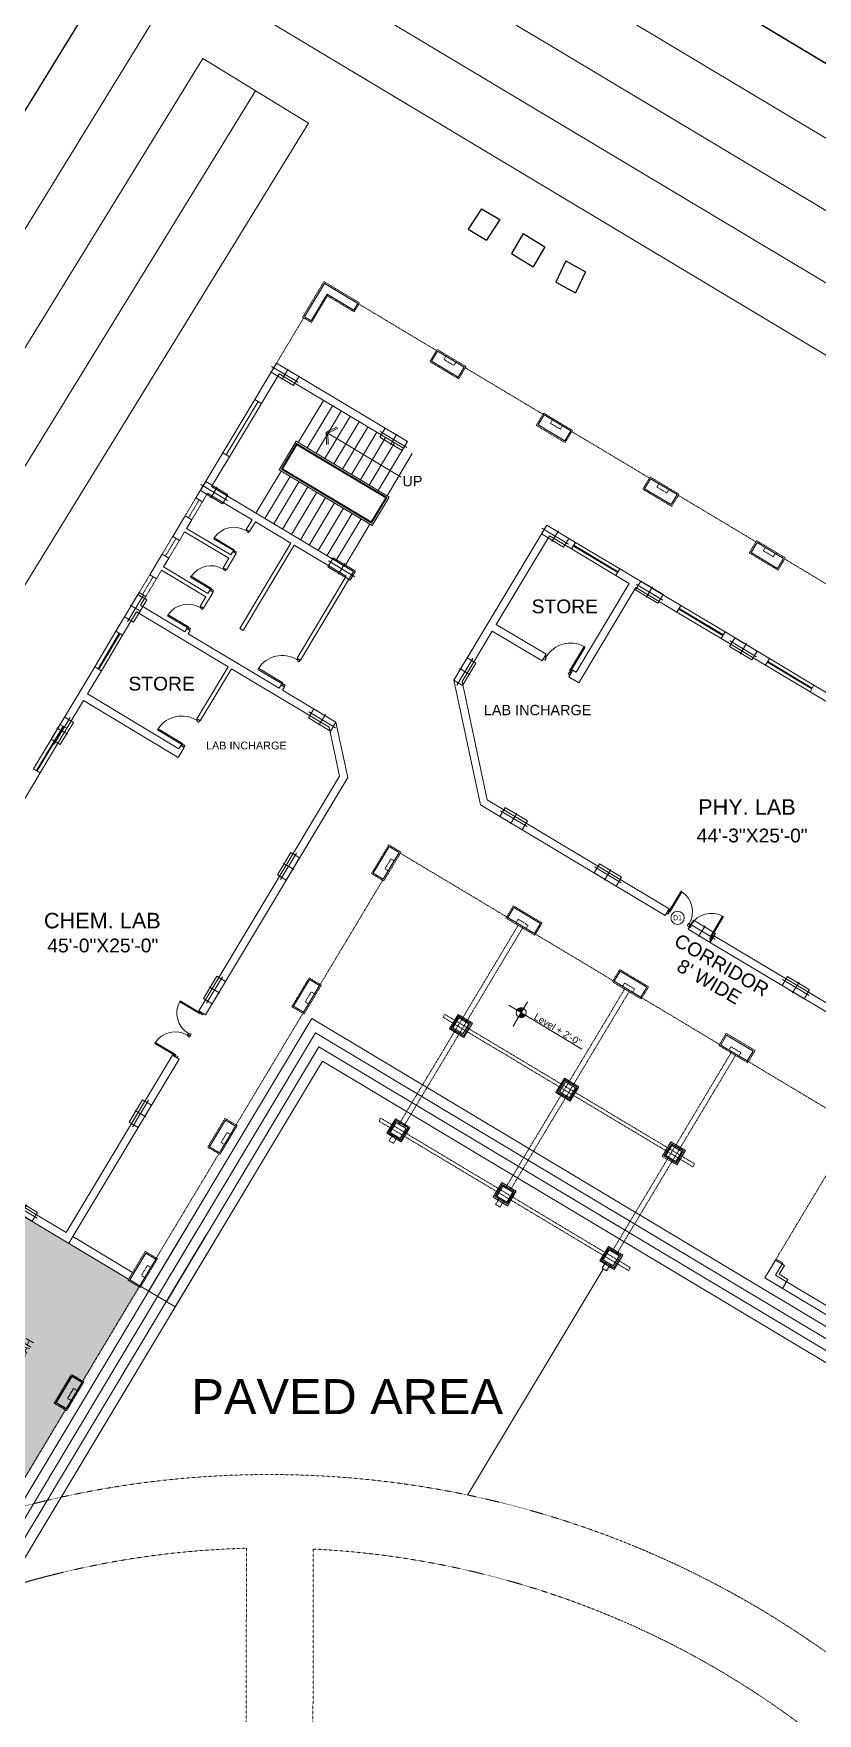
# Model space of a CAD drawing. Header units: inches. Extents: x -110725 to 51121, y 8404 to 44825.
# Drawn here: x 18946 to 19856, y 24195 to 26145 of the extents above; entities that cross this region are included whole.
import ezdxf
from ezdxf.enums import TextEntityAlignment as Align

# ---------------------------------------------------------------- set-up
doc = ezdxf.new("R2010")
doc.units = ezdxf.units.IN
doc.header["$LTSCALE"] = 0.1
doc.header["$MEASUREMENT"] = 0
for name, pattern in [('CENTER', [2, 1.25, -0.25, 0.25, -0.25]), ('DASHED', [0.75, 0.5, -0.25]), ('DASHED2', [0.375, 0.25, -0.125])]:
    doc.linetypes.add(name, pattern=pattern)
doc.layers.get('0').update_dxf_attribs({"color": 1, "lineweight": 0})
doc.layers.get('Defpoints').update_dxf_attribs({"lineweight": 0})
for name, color, linetype in [('boundary', 6, 'Continuous'), ('building', 6, 'Continuous'), ('GF', 1, 'Continuous'), ('GFW', 5, 'Continuous'), ('MAN HOL', 154, 'Continuous')]:
    doc.layers.add(name, color=color, linetype=linetype)
for name, color, linetype, lineweight in [('Col.', 4, 'Continuous', 0), ('dim', 252, 'Continuous', 0), ('DOOR', 32, 'Continuous', 0), ('h', 8, 'Continuous', 0), ('HATCH', 5, 'Continuous', 5), ('stair', 5, 'Continuous', 0), ('TEXT', 3, 'Continuous', 0), ('WALL', 7, 'Continuous', 0), ('WIN', 160, 'Continuous', 0)]:
    doc.layers.add(name, color=color, linetype=linetype, lineweight=lineweight)
doc.styles.add('ARIAL', font='arial.ttf')
doc.styles.add('as', font='arial.ttf')
doc.styles.add('EHSAN', font='arial.ttf', dxfattribs={"height": 54})
doc.styles.add('ROMAND', font='romand.shx')
doc.dimstyles.new('DIM1', dxfattribs={"dimtxt": 54, "dimasz": 6, "dimexe": 6, "dimexo": 3, "dimgap": 1, "dimtad": 0, "dimzin": 0, "dimdsep": 46, "dimlunit": 4, "dimtxsty": 'EHSAN', "dimblk": 'ARCHTICK', "dimcen": 3, "dimdle": 6, "dimclrd": 4, "dimclre": 4, "dimclrt": 6, "dimadec": 0, "dimazin": 0, "dimtfac": 1, "dimtofl": 0, "dimtmove": 1, "dimatfit": 3, "dimldrblk": 'ARCHTICK', "dimfxl": 4, "dimtolj": 1, "dimtzin": 3, "dimlwd": -1, "dimlwe": -1, "dimarcsym": 0})

# ---------------------------------------------------------------- blocks, each defined once
blk = doc.blocks.new('_ArchTick')
at = {"color": 0, "linetype": 'ByBlock', "const_width": 0.15}
blk.add_lwpolyline([(-0.5, -0.5), (0.5, 0.5)], dxfattribs=at)
blk = doc.blocks.new('*D2189')
at = {"layer": 'Defpoints', "color": 0, "transparency": 16777216}
for p in [(19538.3, 26623.7), (19398.5, 26390.9, 1175.7), (22366.7, 24608.8, 1175.7)]:
    blk.add_point(p, dxfattribs=at)
at = {"layer": 'dim', "color": 4, "transparency": 16777216}
for p, q in [((19517.8, 26636.1), (20923.6, 25792)), ((19400.1, 26393.4), (19541.4, 26628.8)), ((22527, 24829.3), (21121.1, 25673.4)), ((22368.2, 24611.4), (22509.5, 24846.8))]:
    blk.add_line(p, q, dxfattribs=at)
at = {"layer": 'dim', "color": 4, "transparency": 16777216, "xscale": 24, "yscale": 24, "zscale": 24}
for p, rotation in [((19538.3, 26623.7), 149.019361839217), ((22506.5, 24841.6), 329.019361839217)]:
    blk.add_blockref('_ArchTick', p, dxfattribs=dict(at, rotation=rotation))
at = {"layer": 'dim', "color": 6, "transparency": 16777216, "insert": (21022.4, 25732.7), "char_height": 54, "attachment_point": 5, "rotation": 329.0194, "style": 'EHSAN'}
blk.add_mtext('\\A1;288\'-6"', dxfattribs=at)
blk = doc.blocks.new('*D2191')
at = {"layer": 'Defpoints', "color": 0, "transparency": 16777216}
for p in [(19090.3, 26306.5, 1175.7), (17401.8, 24460.8), (17800.8, 24214.8, 1175.7)]:
    blk.add_point(p, dxfattribs=at)
at = {"layer": 'dim', "color": 4, "transparency": 16777216}
for p, q in [((18703.8, 26572.9), (18117.7, 25622.1)), ((19087.7, 26308), (18686.1, 26555.6)), ((17389.2, 24440.4), (17975.3, 25391.2)), ((17798.3, 24216.4), (17396.7, 24464))]:
    blk.add_line(p, q, dxfattribs=at)
at = {"layer": 'dim', "color": 4, "transparency": 16777216, "xscale": 24, "yscale": 24, "zscale": 24}
for p, rotation in [((18691.2, 26552.5), 58.34713072888594), ((17401.8, 24460.8), 238.3471307288859)]:
    blk.add_blockref('_ArchTick', p, dxfattribs=dict(at, rotation=rotation))
at = {"layer": 'dim', "color": 6, "transparency": 16777216, "insert": (18046.5, 25506.6), "char_height": 54, "attachment_point": 5, "rotation": 58.3471, "style": 'EHSAN'}
blk.add_mtext('\\A1;204\'-9{\\H1x;\\S1/4;}"', dxfattribs=at)
blk = doc.blocks.new('D-1')
for points in [[(1.5, 34.9), (1.5, 1.9), (3, 1.9), (3, 34.9)], [(2.2, 0.4), (2.2, -1.9), (0, -1.9), (0, 1.9), (1.5, 1.9), (1.5, 0.4)], [(33.7, 0.4), (34.5, 0.4), (34.5, 1.9), (36, 1.9), (36, -1.9), (33.7, -1.9)]]:
    blk.add_lwpolyline(points, close=True)
blk.add_arc((1.5, 1.9), 33, 0, 87.3947)
blk = doc.blocks.new('44')
at = {"layer": 'Col.', "linetype": 'Continuous'}
blk.add_lwpolyline([(-24729.4, 37327.3), (-24729.4, 37339.3), (-24759.4, 37339.3), (-24759.4, 37327.3)], close=True, dxfattribs=at)
at = {"layer": 'dim', "linetype": 'Continuous'}
for p, q in [((-24744.4, 37340.5), (-24744.4, 37326.1)), ((-24762.4, 37333.3), (-24726.4, 37333.3))]:
    blk.add_line(p, q, dxfattribs=at)
blk = doc.blocks.new('A$C266513BC')
at = {"layer": 'WALL'}
for p, q in [((0, 52.1), (12.5, 58.5)), ((0, 52.1), (86.9, 0)), ((0, 52.1), (0.3, 38)), ((2, 50.9), (13.5, 56.7)), ((2, 50.9), (2.3, 38))]:
    blk.add_line(p, q, dxfattribs=at)
blk = doc.blocks.new('YT')
at = {"layer": 'GF'}
for points in [[(-42608.1, 13072.2), (-42619.7, 13079.1), (-42601.2, 13110), (-42589.6, 13103.1)], [(-42693.7, 12929.4), (-42705.3, 12936.3), (-42686.8, 12967.2), (-42675.2, 12960.2)]]:
    blk.add_lwpolyline(points, close=True, dxfattribs=at)
at = {"layer": 'GFW', "linetype": 'DASHED2'}
for p, q in [((-42522.6, 13215), (-42588.9, 13104.4)), ((-42606.2, 13084.2), (-42599.3, 13095.7)), ((-42602.4, 13081.8), (-42606.2, 13084.2)), ((-42595.4, 13093.4), (-42599.3, 13095.7)), ((-42608.9, 13070.9), (-42675.2, 12960.2)), ((-42705.3, 12936.3), (-42827.5, 13009.5)), ((-42691.8, 12941.3), (-42684.8, 12952.9)), ((-42681, 12950.6), (-42684.8, 12952.9)), ((-42687.9, 12939), (-42691.8, 12941.3))]:
    blk.add_line(p, q, dxfattribs=at)
for points in [[(-42607.6, 13070.1), (-42621.8, 13078.6), (-42601.7, 13112.1), (-42587.6, 13103.6)], [(-42693.2, 12927.3), (-42707.3, 12935.8), (-42687.3, 12969.2), (-42673.1, 12960.8)]]:
    blk.add_lwpolyline(points, close=True, dxfattribs=at)
at = {"layer": 'stair'}
for points in [[(-42456.1, 13279.4), (-42685.4, 12896.4), (-42851.1, 12995.6)], [(-42466.4, 13285.5), (-42689.6, 12912.9), (-42844.9, 13005.9)], [(-42435.5, 13267), (-42677.2, 12863.5), (-42863.4, 12975)], [(-42445.8, 13273.2), (-42681.3, 12880), (-42857.2, 12985.3)]]:
    blk.add_lwpolyline(points, dxfattribs=at)
at = {"layer": 'TEXT', "style": 'ROMAND'}
for s, p in [('PROPOSED', (-42690.1, 13100.9)), ('VERANDAH', (-42678.8, 13094.1))]:
    blk.add_text(s, height=9.6, rotation=59.08, dxfattribs=at).set_placement(p)

msp = doc.modelspace()

# ---------------------------------------------------------------- hatches: boundary and pattern name
at = {"layer": 'h', "linetype": 'Continuous'}
msp.add_hatch(color=252, dxfattribs=at).paths.add_polyline_path([(18935.41342, 24771.82479), (19069.24442, 24691.66705), (18898.13538, 24405.99102), (18764.30747, 24486.14708)])
at = {"layer": 'TEXT'}
h = msp.add_hatch(color=256, dxfattribs=at)
h.paths.add_polyline_path([(19511.70296, 25008.58729), (19514.70732, 25013.60337, 0.4142135624), (19506.68688, 25011.59165)])
h.paths.add_polyline_path([(19511.70296, 25008.58729), (19508.69859, 25003.57121, 0.4142135624), (19516.71903, 25005.58292)])

# ---------------------------------------------------------------- linework, layer by layer
at = {"color": 9}
for p, q in [((19343.59785, 26336.08242), (22329.65146, 24547.0137, 1.07221)), ((19255.11083, 26305.16784, -0.01849), (22292.64813, 24485.25311, 1.07221)), ((18122.83634, 24594.79168), (19143.79226, 26256.07586, 1.07221)), ((19218.10752, 26243.40728, -0.01849), (22255.64481, 24423.49255, 1.07221)), ((19181.1042, 26181.64671, -0.01849), (22218.64149, 24361.73198, 1.07221)), ((19142.30393, 26116.14615, 1.07221), (18184.17606, 24557.09485, 1.07221)), ((19142.30393, 26116.14615, 1.07221), (19264.98338, 26040.75248, 1.07221)), ((19203.64365, 26078.44932, 1.07221), (18245.51578, 24519.39801, 1.07221)), ((18306.85551, 24481.70118, 1.07221), (19264.98338, 26040.75248, 1.07221))]:
    msp.add_line(p, q, dxfattribs=at)
at = {"layer": 'boundary', "linetype": 'CENTER', "elevation": -26.09038}
for points in [[(19090.25384, 26306.46684), (19398.53341, 26390.86365), (22366.66668, 24608.79412)], [(19090.25384, 26306.46684), (18072.3954, 24650.22286)]]:
    msp.add_lwpolyline(points, dxfattribs=at)
at = {"layer": 'building', "linetype": 'Continuous', "elevation": 1.07221}
msp.add_lwpolyline([(15636.00563, 20787.09078), (17800.80866, 24214.83069), (17988.07086, 24266.09692), (18109.15044, 24450.76329), (18072.3954, 24650.22286), (19090.25384, 26306.46684), (19398.53341, 26390.86365), (22366.66668, 24608.79412), (22402.86233, 24483.42297), (22366.56213, 24420.82334), (22681.05977, 24234.54273), (22911.35184, 24283.46768), (25455.71569, 22826.982)], dxfattribs=at)
at = {"layer": 'Col.', "linetype": 'Continuous'}
for p, q in [((19806.88318, 24721.47069), (19794.55116, 24700.88133)), ((19817.17785, 24715.30468), (19806.88318, 24721.47069)), ((19817.17785, 24715.30468), (19811.01185, 24705.01)), ((19821.30652, 24698.84399), (19811.01185, 24705.01)), ((19815.14051, 24688.54932), (19794.55116, 24700.88133)), ((19821.30652, 24698.84399), (19815.14051, 24688.54932))]:
    msp.add_line(p, q, dxfattribs=at)
at = {"layer": 'HATCH', "linetype": 'DASHED'}
for points, elevation in [([(19192.32362, 23995.09732), (19193.06528, 24387.00634)], -1.78701), ([(19269.86574, 23993.72175), (19270.60829, 24386.09921)], 0.3574)]:
    msp.add_lwpolyline(points, dxfattribs=dict(at, elevation=elevation))
msp.add_circle((19219.80314, 23357.89444), 1114.64012, dxfattribs=at)
for start, end in [(91.48829472, 133.95947298), (47.08479239, 87.17122986)]:
    msp.add_arc((19219.80314, 23357.89444), 1029.45919, start, end, dxfattribs=at)
at = {"layer": 'MAN HOL', "linetype": 'Continuous'}
for points, elevation in [([(19465.82615, 25941.60415), (19450.23281, 25917.93326), (19471.64463, 25905.3193)], 5.95671), ([(19465.82615, 25941.60415), (19487.23796, 25928.99019)], 5.95671), ([(19487.23796, 25928.99019), (19471.64463, 25905.3193)], 5.95671), ([(19514.12218, 25912.88457), (19500.4905, 25889.59176), (19525.54729, 25874.00538)], 6.31411), ([(19514.12218, 25912.88457), (19539.17897, 25897.2982)], 6.31411), ([(19539.17897, 25897.2982), (19525.54729, 25874.00538)], 6.31411), ([(19539.17897, 25897.2982), (19525.54729, 25874.00538)], 6.31411), ([(19563.46447, 25881.11397), (19551.92698, 25856.53588), (19574.92755, 25843.96898)], 6.67151), ([(19563.46447, 25881.11397), (19586.46504, 25868.54707)], 6.67151), ([(19586.46504, 25868.54707), (19574.92755, 25843.96898)], 6.67151)]:
    msp.add_lwpolyline(points, dxfattribs=dict(at, elevation=elevation))
at = {"layer": 'stair'}
for p, q in [((19253.19081, 25670.20919), (19282.47922, 25719.10898)), ((19263.48551, 25664.04321), (19292.77391, 25712.943)), ((19273.7802, 25657.87723), (19303.0686, 25706.77702)), ((19284.07489, 25651.71125), (19313.3633, 25700.61104)), ((19294.36958, 25645.54527), (19323.65799, 25694.44506)), ((19304.66427, 25639.37929), (19333.95268, 25688.27908)), ((19314.95897, 25633.21331), (19344.24737, 25682.1131)), ((19325.25366, 25627.04733), (19354.54206, 25675.94712)), ((19251.64932, 25667.63552), (19252.16315, 25668.49341)), ((19261.94401, 25661.46954), (19262.45784, 25662.32743)), ((19335.54835, 25620.88135), (19364.83676, 25669.78114)), ((19345.84304, 25614.71537), (19375.13145, 25663.61516)), ((19356.13774, 25608.54939), (19385.42614, 25657.44918)), ((19233.40829, 25637.18039), (19204.11989, 25588.2806)), ((19272.2387, 25655.30356), (19272.75253, 25656.16145)), ((19282.53339, 25649.13758), (19283.04723, 25649.99547)), ((19292.82809, 25642.9716), (19293.34192, 25643.82949)), ((19303.12278, 25636.80562), (19303.63661, 25637.66351)), ((19243.70299, 25631.01441), (19214.41458, 25582.11462)), ((19253.99768, 25624.84843), (19224.70927, 25575.94864)), ((19264.29237, 25618.68245), (19235.00396, 25569.78266)), ((19245.24448, 25633.58808), (19244.73065, 25632.73019)), ((19255.53917, 25627.4221), (19255.02534, 25626.56421)), ((19265.83387, 25621.25612), (19265.32003, 25620.39823)), ((19313.41747, 25630.63964), (19313.9313, 25631.49753)), ((19323.71216, 25624.47366), (19324.226, 25625.33155)), ((19274.58706, 25612.51647), (19245.29866, 25563.61668)), ((19284.88175, 25606.35049), (19255.59335, 25557.4507)), ((19295.17645, 25600.18451), (19265.88804, 25551.28472)), ((19276.12856, 25615.09014), (19275.61473, 25614.23225)), ((19286.42325, 25608.92416), (19285.90942, 25608.06627)), ((19296.71794, 25602.75818), (19296.20411, 25601.90029)), ((19305.47114, 25594.01853), (19276.18273, 25545.11874)), ((19315.76583, 25587.85255), (19286.47743, 25538.95276)), ((19326.06052, 25581.68657), (19296.77212, 25532.78678)), ((19307.01263, 25596.5922), (19306.4988, 25595.73431)), ((19327.60202, 25584.26024), (19327.08819, 25583.40235)), ((19336.35522, 25575.52059), (19307.06681, 25526.6208)), ((19606.88072, 24710.97386), (19449.71218, 24448.56599)), ((19069.24442, 24691.66705), (19110.42319, 24667.00313))]:
    msp.add_line(p, q, dxfattribs=at)
at = {"layer": 'stair', "elevation": 27.16259}
for points in [[(19230.83462, 25638.72188), (19338.92889, 25573.97909), (19358.71141, 25607.00789), (19250.61714, 25671.75069)], [(19233.57807, 25639.41), (19338.24077, 25576.72254), (19355.96796, 25606.31978), (19251.30526, 25669.00724)], [(19234.94979, 25639.75406), (19337.89671, 25578.09426), (19354.59624, 25605.97572), (19251.64932, 25667.63552)]]:
    msp.add_lwpolyline(points, close=True, dxfattribs=at)
for points in [[(20278.79394, 21845.45053), (20447.05888, 21845.45053), (20616.92113, 22015.31279), (20616.92113, 23859.58394), (20760.51912, 24108.30295), (19268.92088, 25001.69199), (19079.53912, 24685.50107)], [(20278.79394, 21857.45053), (20442.08831, 21857.45053), (20604.92113, 22020.28335), (20604.92113, 23862.79933), (20744.22233, 24104.07608), (19273.04959, 24985.23132), (19089.83381, 24679.33509)], [(20278.79394, 21869.45053), (20437.11775, 21869.45053), (20592.92113, 22025.25392), (20592.92113, 23866.01472), (20727.92554, 24099.84922), (19277.1783, 24968.77065), (19100.1285, 24673.16911)], [(20278.79394, 21881.45053), (20432.14719, 21881.45053), (20580.92113, 22030.22448), (20580.92113, 23869.23011), (20711.62875, 24095.62235), (19281.30702, 24952.30997), (19110.42319, 24667.00313)]]:
    msp.add_lwpolyline(points, dxfattribs=at)
at = {"layer": 'TEXT'}
for p, q in [((19165.60713, 25658.2651), (19202.60301, 25720.03325)), ((19169.46764, 25655.95286), (19206.46352, 25717.72101)), ((19173.32815, 25653.64061), (19210.32403, 25715.40877)), ((19582.26878, 24966.32206), (19497.32992, 25017.19598)), ((19502.39378, 24993.04473), (19519.24457, 25021.17873))]:
    msp.add_line(p, q, dxfattribs=at)
for centre, radius in [((19693.2798, 25118.65488, 27.16259), 7.69524), ((19511.70296, 25008.58729, 27.16259), 5.84699)]:
    msp.add_circle(centre, radius, dxfattribs=at)
at = {"layer": 'WALL'}
for p, q in [((19202.60301, 25720.03325), (19227.90922, 25762.28439)), ((19379.75593, 25671.33618), (19227.90922, 25762.28439)), ((19231.00576, 25749.93888), (19210.32403, 25715.40877)), ((19210.32403, 25715.40877), (19231.00576, 25749.93888)), ((19375.13145, 25663.61516), (19231.00576, 25749.93888)), ((19210.32403, 25715.40877), (19202.60301, 25720.03325)), ((19165.5684, 25658.20042), (19134.2634, 25605.93375)), ((19173.28941, 25653.57594), (19165.5684, 25658.20042)), ((19374.10379, 25661.89938), (19379.75593, 25671.33618)), ((19152.64643, 25619.1105), (19173.28941, 25653.57594)), ((19173.28941, 25653.57594), (19168.31829, 25645.27618)), ((19152.64643, 25619.1105), (19317.3615, 25520.45482)), ((19134.2634, 25605.93375), (19141.98442, 25601.30926)), ((19141.98442, 25601.30926), (19148.02194, 25611.38948)), ((19148.02194, 25611.38948), (19199.4954, 25580.55958)), ((19121.93144, 25585.34436), (19107.54415, 25561.32341)), ((19121.93144, 25585.34436), (19129.65246, 25580.71988)), ((19129.65246, 25580.71988), (19123.61494, 25570.63966)), ((19199.4954, 25580.55958), (19192.81559, 25569.407)), ((19203.35591, 25578.24734), (19196.6761, 25567.09475)), ((19203.35591, 25578.24734), (19244.53468, 25553.58342)), ((19107.54415, 25561.32341), (19115.26517, 25556.69893)), ((19121.30269, 25566.77915), (19115.26517, 25556.69893)), ((19121.30269, 25566.77915), (19172.77615, 25535.94925)), ((19123.61494, 25570.63966), (19175.0884, 25539.80976)), ((19192.81559, 25569.407), (19196.6761, 25567.09475)), ((19433.65651, 25394.47668), (19541.46839, 25574.47891)), ((19482.90512, 25459.18648), (19544.56493, 25562.1334)), ((19574.92614, 25554.43947), (19541.46839, 25574.47891)), ((19570.30166, 25546.71845), (19544.56493, 25562.1334)), ((19080.8249, 25516.71308), (19095.21219, 25540.73403)), ((19095.21219, 25540.73403), (19102.93321, 25536.10954)), ((19169.95685, 25522.48442), (19181.26115, 25541.35802)), ((19175.0884, 25539.80976), (19177.40064, 25543.67027)), ((19177.40064, 25543.67027), (19181.26115, 25541.35802)), ((19185.18712, 25454.497), (19244.53468, 25553.58342)), ((19189.04763, 25452.18476), (19248.39519, 25551.27117)), ((19248.39519, 25551.27117), (19308.87651, 25515.04604)), ((19570.30166, 25546.71845), (19574.92614, 25554.43947)), ((19570.30166, 25546.71845), (19574.92614, 25554.43947)), ((19094.58345, 25522.16881), (19088.54592, 25512.0886)), ((19094.58345, 25522.16881), (19146.05691, 25491.33891)), ((19102.93321, 25536.10954), (19096.89569, 25526.02932)), ((19096.89569, 25526.02932), (19148.36915, 25495.19942)), ((19166.09634, 25524.79666), (19172.77615, 25535.94925)), ((19166.09634, 25524.79666), (19169.95685, 25522.48442)), ((19317.3615, 25520.45482), (19255.7017, 25417.50789)), ((19621.77512, 25515.88855), (19626.3996, 25523.60957)), ((19697.17561, 25481.21845), (19626.3996, 25523.60957)), ((19088.54592, 25512.0886), (19080.8249, 25516.71308)), ((19308.87651, 25515.04604), (19251.84119, 25419.82014)), ((19575.55735, 25403.69266), (19637.21716, 25506.63958)), ((19578.65389, 25391.34715), (19644.93818, 25502.01509)), ((19637.21716, 25506.63958), (19621.77512, 25515.88855)), ((19692.55113, 25473.49744), (19644.93818, 25502.01509)), ((19041.64524, 25451.29889), (19068.49294, 25496.1237)), ((19076.21396, 25491.49921), (19068.49294, 25496.1237)), ((19076.21396, 25491.49921), (19068.49294, 25496.1237)), ((19076.21396, 25491.49921), (19070.17644, 25481.41899)), ((19121.6499, 25450.58909), (19070.17644, 25481.41899)), ((19070.17644, 25481.41899), (19121.6499, 25450.58909)), ((19139.3771, 25480.18633), (19146.05691, 25491.33891)), ((19143.23761, 25477.87409), (19154.5419, 25496.74769)), ((19148.36915, 25495.19942), (19150.68139, 25499.05993)), ((19150.68139, 25499.05993), (19154.5419, 25496.74769)), ((19692.55113, 25473.49744), (19697.17561, 25481.21845)), ((19049.36626, 25446.67441), (19065.55196, 25473.69797)), ((19065.55196, 25473.69797), (19171.71597, 25410.1113)), ((19139.3771, 25480.18633), (19143.23761, 25477.87409)), ((19041.64524, 25451.29889), (19049.36626, 25446.67441)), ((19123.96215, 25454.4496), (19121.6499, 25450.58909)), ((19123.96215, 25454.4496), (19127.82265, 25452.13736)), ((19127.82265, 25452.13736), (19125.51041, 25448.27685)), ((19125.51041, 25448.27685), (19231.03101, 25385.07555)), ((19185.18712, 25454.497), (19189.04763, 25452.18476)), ((19443.19636, 25392.88891), (19478.28064, 25451.46546)), ((19536.18828, 25416.78182), (19478.28064, 25451.46546)), ((19540.81277, 25424.50284), (19482.90512, 25459.18648)), ((19744.02459, 25442.66753), (19748.64907, 25450.38855)), ((19795.49805, 25411.83763), (19744.02459, 25442.66753)), ((19800.12253, 25419.55865), (19748.64907, 25450.38855)), ((19536.18828, 25416.78182), (19540.81277, 25424.50284)), ((18976.90245, 25343.20462), (19016.98132, 25410.12012)), ((19008.51664, 25378.47207), (19024.70234, 25405.49564)), ((19024.70234, 25405.49564), (19016.98132, 25410.12012)), ((19135.49084, 25349.62998), (19171.71597, 25410.1113)), ((19139.35135, 25347.31774), (19175.57648, 25407.79906)), ((19175.57648, 25407.79906), (19288.83395, 25339.96378)), ((19251.84119, 25419.82014), (19255.7017, 25417.50789)), ((19567.07236, 25398.28388), (19571.69684, 25406.0049)), ((19575.55735, 25403.69266), (19571.69684, 25406.0049)), ((19795.49805, 25411.83763), (19800.12253, 25419.55865)), ((19233.34325, 25388.93606), (19231.03101, 25385.07555)), ((19233.34325, 25388.93606), (19237.20376, 25386.62382)), ((19237.20376, 25386.62382), (19234.89152, 25382.76331)), ((19433.65651, 25394.47668), (19464.4321, 25249.94315)), ((19443.19636, 25392.88891), (19472.41859, 25255.6505)), ((19578.65389, 25391.34715), (19567.07236, 25398.28388)), ((19846.97151, 25381.00773), (19851.596, 25388.72875)), ((19903.06946, 25357.89885), (19851.596, 25388.72875)), ((18984.62347, 25338.58014), (19003.89215, 25370.75105)), ((19003.89215, 25370.75105), (19113.91668, 25304.85214)), ((19008.51664, 25378.47207), (19114.68065, 25314.8854)), ((19234.89152, 25382.76331), (19296.82045, 25345.67113)), ((19898.44497, 25350.17783), (19846.97151, 25381.00773)), ((19135.49084, 25349.62998), (19139.35135, 25347.31774)), ((19296.82045, 25345.67113), (19310.52027, 25281.3317)), ((18984.62347, 25338.58014), (18976.90245, 25343.20462)), ((19288.83395, 25339.96378), (19300.98042, 25282.91948)), ((19113.91668, 25304.85214), (19120.85341, 25316.43367)), ((19114.68065, 25314.8854), (19116.9929, 25318.74591)), ((19116.9929, 25318.74591), (19120.85341, 25316.43367)), ((18953.79357, 25287.10668), (18922.96366, 25235.63321)), ((18953.79357, 25287.10668), (18946.07255, 25291.73116)), ((19137.93986, 25010.7077), (19300.98042, 25282.91948)), ((19145.66088, 25006.08322), (19310.52027, 25281.3317)), ((19679.01248, 25121.42076), (19464.4321, 25249.94315)), ((19683.63697, 25129.14178), (19472.41859, 25255.6505)), ((19683.63697, 25129.14178), (19679.01248, 25121.42076)), ((19735.11043, 25098.31188), (19730.48594, 25090.59086)), ((19930.88676, 24981.05214), (19735.11043, 25098.31188)), ((19949.42534, 24959.45766), (19730.48594, 25090.59086)), ((19137.93986, 25010.7077), (19145.66088, 25006.08322)), ((18983.79035, 24753.34039), (19107.10996, 24959.23424)), ((18991.51137, 24748.71591), (19114.83097, 24954.60975)), ((19107.10996, 24959.23424), (19114.83097, 24954.60975)), ((18983.79035, 24753.34039), (18726.42305, 24907.4899)), ((18935.41342, 24771.82479), (19056.37606, 24699.37452)), ((18991.51137, 24748.71591), (18986.88689, 24740.99489)), ((18991.51137, 24748.71591), (19061.00054, 24707.09554)), ((19807.60779, 24722.67974), (19794.53987, 24700.8616)), ((19815.32881, 24718.05525), (19807.60779, 24722.67974)), ((19815.32881, 24718.05525), (19806.88538, 24703.95813)), ((19901.11753, 24647.51802), (19806.88538, 24703.95813)), ((19895.20621, 24640.56775), (19794.53987, 24700.8616))]:
    msp.add_line(p, q, dxfattribs=at)
at = {"layer": 'WALL', "elevation": 27.16259}
msp.add_lwpolyline([(19322.20467, 25831.7754), (19283.45494, 25854.98445), (19260.23874, 25816.23901), (19267.9589, 25811.6131), (19286.55005, 25842.6398), (19317.58018, 25824.05438), (19322.20467, 25831.7754)], dxfattribs=at)
for points in [[(19414.8569, 25776.28158), (19407.92017, 25764.70005), (19438.80424, 25746.20211), (19445.74097, 25757.78364)], [(19538.3932, 25702.28982), (19531.45647, 25690.70829), (19562.34055, 25672.21035), (19569.27728, 25683.79188)], [(19661.92951, 25628.29806), (19654.99278, 25616.71653), (19685.87686, 25598.21859), (19692.81359, 25609.80011)], [(19785.46582, 25554.30629), (19778.52909, 25542.72476), (19809.41317, 25524.22682), (19816.34989, 25535.80835)], [(19351.85185, 25163.50711), (19340.27032, 25170.44384), (19358.76826, 25201.32791), (19370.34979, 25194.39119)], [(19527.12937, 25100.48845), (19534.0661, 25112.06998), (19503.18202, 25130.56792), (19496.2453, 25118.98639)], [(19650.66568, 25026.49668), (19657.60241, 25038.07821), (19626.71833, 25056.57615), (19619.7816, 25044.99462)], [(19259.36215, 25009.08673), (19247.78062, 25016.02345), (19266.27856, 25046.90753), (19277.86009, 25039.9708)], [(19451.13767, 24995.5073), (19439.55614, 25002.44402), (19432.61942, 24990.86249), (19444.20094, 24983.92577)], [(19774.20199, 24952.50492), (19781.13872, 24964.08645), (19750.25464, 24982.58439), (19743.31791, 24971.00286)], [(19574.67398, 24921.51553), (19563.09245, 24928.45226), (19556.15572, 24916.87073), (19567.73725, 24909.934)], [(19161.73413, 24846.08743), (19150.1526, 24853.02416), (19168.65054, 24883.90824), (19180.23207, 24876.97151)], [(19378.51211, 24874.25199), (19366.93058, 24881.18872), (19359.99386, 24869.60719), (19371.57538, 24862.67047)], [(19698.21029, 24847.52377), (19686.62876, 24854.4605), (19679.69203, 24842.87897), (19691.27356, 24835.94224)], [(19502.04842, 24800.26023), (19490.46689, 24807.19696), (19483.53016, 24795.61543), (19495.11169, 24788.6787)], [(19069.24442, 24691.66705), (19057.6629, 24698.60378), (19076.16084, 24729.48785), (19087.74236, 24722.55113)], [(19625.58473, 24726.26847), (19614.0032, 24733.2052), (19607.06647, 24721.62367), (19618.648, 24714.68694)]]:
    msp.add_lwpolyline(points, close=True, dxfattribs=at)
at = {"layer": 'WIN', "linetype": 'DASHED2'}
for p, q in [((19424.50817, 25770.50097), (19422.19593, 25766.64046)), ((19422.19593, 25766.64046), (19433.77746, 25759.70374)), ((19436.0897, 25763.56425), (19433.77746, 25759.70374)), ((19548.04448, 25696.50921), (19545.73223, 25692.6487)), ((19545.73223, 25692.6487), (19557.31376, 25685.71197)), ((19559.62601, 25689.57248), (19557.31376, 25685.71197)), ((19671.58078, 25622.51745), (19669.26854, 25618.65694)), ((19669.26854, 25618.65694), (19680.85007, 25611.72021)), ((19121.93144, 25585.34436), (19134.2634, 25605.93375)), ((19138.12391, 25603.6215), (19125.79195, 25583.03212)), ((19129.65246, 25580.71988), (19141.98442, 25601.30926)), ((19683.16231, 25615.58072), (19680.85007, 25611.72021)), ((19095.21219, 25540.73403), (19107.54415, 25561.32341)), ((19111.40466, 25559.01117), (19099.0727, 25538.42179)), ((19102.93321, 25536.10954), (19115.26517, 25556.69893)), ((19795.11709, 25548.52569), (19792.80485, 25544.66518)), ((19792.80485, 25544.66518), (19804.38638, 25537.72845)), ((19806.69862, 25541.58896), (19804.38638, 25537.72845)), ((19068.49294, 25496.1237), (19080.8249, 25516.71308)), ((19084.68541, 25514.40084), (19072.35345, 25493.81145)), ((19076.21396, 25491.49921), (19088.54592, 25512.0886)), ((19898.81066, 24877.87087), (19371.63663, 25193.62044)), ((19353.77195, 25175.47063), (19360.70867, 25187.05215)), ((19357.63246, 25173.15838), (19353.77195, 25175.47063)), ((19364.56918, 25184.73991), (19360.70867, 25187.05215)), ((19069.24442, 24691.66705), (19351.0811, 25162.22027)), ((19505.89657, 25113.20578), (19508.20881, 25117.06629)), ((19519.79034, 25110.12956), (19508.20881, 25117.06629)), ((19508.46207, 25110.19093), (19370.14767, 24879.26185)), ((19513.60941, 25107.10794), (19375.29502, 24876.17886)), ((19517.4781, 25106.26905), (19519.79034, 25110.12956)), ((19261.28224, 25021.05024), (19268.21897, 25032.63177)), ((19272.07948, 25030.31953), (19268.21897, 25032.63177)), ((19631.99837, 25036.19916), (19493.68398, 24805.27009)), ((19637.14572, 25033.11617), (19498.83133, 24802.1871)), ((19629.43288, 25039.21402), (19631.74512, 25043.07453)), ((19643.32665, 25036.1378), (19631.74512, 25043.07453)), ((19641.01441, 25032.27729), (19643.32665, 25036.1378)), ((19265.14275, 25018.738), (19261.28224, 25021.05024)), ((19421.33386, 25003.15878), (19423.38919, 25006.59035)), ((19710.87208, 24829.74059), (19421.33386, 25003.15878)), ((19712.92741, 24833.17215), (19423.38919, 25006.59035)), ((19755.53468, 24962.2074), (19617.22029, 24731.27833)), ((19760.68203, 24959.12441), (19622.36763, 24728.19534)), ((19752.96918, 24965.22226), (19755.28143, 24969.08277)), ((19766.86296, 24962.14604), (19755.28143, 24969.08277)), ((19764.55071, 24958.28553), (19766.86296, 24962.14604)), ((19636.41159, 24709.3141), (19346.87337, 24882.73229)), ((19346.99252, 24882.93115), (19349.04784, 24886.36271)), ((19638.46691, 24712.74566), (19348.92869, 24886.16386)), ((19163.65422, 24858.05095), (19170.59095, 24869.63248)), ((19167.51473, 24855.73871), (19163.65422, 24858.05095)), ((19174.45146, 24867.32023), (19170.59095, 24869.63248)), ((19363.21095, 24867.68032), (19358.58646, 24859.9593)), ((19363.73381, 24856.87631), (19358.58646, 24859.9593)), ((19368.35829, 24864.59733), (19363.73381, 24856.87631)), ((19807.60779, 24722.67974), (19881.59955, 24846.21605)), ((19486.74725, 24793.68856), (19482.12277, 24785.96754)), ((19487.27011, 24782.88455), (19482.12277, 24785.96754)), ((19491.8946, 24790.60557), (19487.27011, 24782.88455)), ((19071.16452, 24703.63057), (19078.10125, 24715.21209)), ((19075.02503, 24701.31832), (19071.16452, 24703.63057)), ((19081.96176, 24712.89985), (19078.10125, 24715.21209)), ((19636.53074, 24709.51295), (19638.58606, 24712.94452))]:
    msp.add_line(p, q, dxfattribs=at)
at = {"layer": 'WIN'}
for p, q in [((19570.30166, 25546.71845), (19621.77512, 25515.88855)), ((19572.35698, 25550.15001), (19623.83044, 25519.32011)), ((19572.87081, 25551.00791), (19624.34428, 25520.178)), ((19574.92614, 25554.43947), (19626.3996, 25523.60957)), ((19697.17561, 25481.21845), (19748.64907, 25450.38855)), ((19692.55113, 25473.49744), (19744.02459, 25442.66753)), ((19694.60645, 25476.929), (19746.07991, 25446.0991)), ((19695.12029, 25477.78689), (19746.59375, 25446.95699)), ((19041.64524, 25451.29889), (19016.98132, 25410.12012)), ((19045.50575, 25448.98665), (19020.84183, 25407.80788)), ((19046.36364, 25448.47282), (19021.69972, 25407.29405)), ((19024.70234, 25405.49564), (19049.36626, 25446.67441)), ((19795.49805, 25411.83763), (19846.97151, 25381.00773)), ((19797.55338, 25415.2692), (19849.02684, 25384.4393)), ((19798.06721, 25416.12709), (19849.54067, 25385.29719)), ((19800.12253, 25419.55865), (19851.596, 25388.72875)), ((18946.07255, 25291.73116), (18976.90245, 25343.20462)), ((18949.50411, 25289.67583), (18980.33401, 25341.1493)), ((18950.362, 25289.162), (18981.1919, 25340.63546)), ((18953.79357, 25287.10668), (18984.62347, 25338.58014))]:
    msp.add_line(p, q, dxfattribs=at)
at = {"layer": 'WIN', "linetype": 'Continuous'}
for p, q in [((19710.87208, 24829.74059), (19712.92741, 24833.17215)), ((19610.28356, 24719.6968), (19605.65908, 24711.97578)), ((19610.80642, 24708.89279), (19605.65908, 24711.97578)), ((19615.43091, 24716.61381), (19610.80642, 24708.89279))]:
    msp.add_line(p, q, dxfattribs=at)
at = {"layer": 'WIN', "linetype": 'DASHED2', "elevation": 27.16259}
for points in [[(19324.26225, 25832.29149), (19282.93909, 25857.0419), (19258.18106, 25815.7233), (19268.47461, 25809.55542), (19287.0659, 25840.58236), (19318.09627, 25821.9968)], [(19414.34081, 25778.33916), (19405.86258, 25764.18396), (19439.32033, 25744.14453), (19447.79856, 25758.29973)], [(19537.87711, 25704.3474), (19529.39889, 25690.1922), (19562.85664, 25670.15276), (19571.33486, 25684.30797)], [(19661.41342, 25630.35564), (19652.9352, 25616.20044), (19686.39295, 25596.161), (19694.87117, 25610.3162)], [(19784.94973, 25556.36388), (19776.4715, 25542.20868), (19809.92925, 25522.16924), (19818.40748, 25536.32444)], [(19352.36794, 25161.44953), (19338.21274, 25169.92775), (19358.25217, 25203.3855), (19372.40737, 25194.90728)], [(19527.64546, 25098.43086), (19536.12369, 25112.58606), (19502.66594, 25132.6255), (19494.18771, 25118.4703)], [(19651.18177, 25024.4391), (19659.65999, 25038.5943), (19626.20224, 25058.63374), (19617.72402, 25044.47854)], [(19259.87824, 25007.02914), (19245.72303, 25015.50736), (19265.76247, 25048.96511), (19279.91767, 25040.48689)], [(19774.71808, 24950.44734), (19783.1963, 24964.60254), (19749.73855, 24984.64198), (19741.26033, 24970.48677)], [(19162.25022, 24844.02985), (19148.09501, 24852.50807), (19168.13445, 24885.96582), (19182.28965, 24877.4876)], [(19069.76051, 24689.60946), (19055.60531, 24698.08769), (19075.64475, 24731.54544), (19089.79995, 24723.06721)]]:
    msp.add_lwpolyline(points, close=True, dxfattribs=at)
for points in [[(19259.46775, 25814.95232), (19227.90922, 25762.28439)], [(19413.57006, 25777.05233), (19323.4915, 25831.00465)], [(19537.10637, 25703.06056), (19447.02781, 25757.01289)], [(19660.64267, 25629.0688), (19570.56412, 25683.02113)], [(19784.17898, 25555.07704), (19694.10042, 25609.02937)], [(19907.71529, 25481.08528), (19817.63673, 25535.0376)]]:
    msp.add_lwpolyline(points, dxfattribs=at)
at = {"layer": 'WIN', "linetype": 'Continuous', "elevation": 27.16259}
for points in [[(19455.25284, 24996.53947), (19438.52396, 25006.55919), (19428.50425, 24989.83032), (19445.23312, 24979.8106)], [(19453.19526, 24996.02338), (19439.04005, 25004.50161), (19430.56183, 24990.34641), (19444.71703, 24981.86818)], [(19578.78915, 24922.54771), (19562.06027, 24932.56743), (19552.04055, 24915.83855), (19568.76943, 24905.81884)], [(19576.73156, 24922.03162), (19562.57636, 24930.50984), (19554.09814, 24916.35464), (19568.25334, 24907.87642)], [(19382.62728, 24875.28417), (19365.89841, 24885.30389), (19355.87869, 24868.57501), (19372.60756, 24858.5553)], [(19380.5697, 24874.76808), (19366.41449, 24883.24631), (19357.93627, 24869.0911), (19372.09147, 24860.61288)], [(19702.32545, 24848.55595), (19685.59658, 24858.57567), (19675.57686, 24841.84679), (19692.30574, 24831.82707)], [(19700.26787, 24848.03986), (19686.11267, 24856.51808), (19677.63444, 24842.36288), (19691.78965, 24833.88466)], [(19506.16359, 24801.29241), (19489.43471, 24811.31213), (19479.41499, 24794.58325), (19496.14387, 24784.56353)], [(19504.106, 24800.77632), (19489.9508, 24809.25454), (19481.47258, 24795.09934), (19495.62778, 24786.62112)], [(19629.69989, 24727.30065), (19612.97102, 24737.32037), (19602.9513, 24720.59149), (19619.68018, 24710.57177)], [(19627.64231, 24726.78456), (19613.48711, 24735.26278), (19605.00889, 24721.10758), (19619.16409, 24712.62936)]]:
    msp.add_lwpolyline(points, close=True, dxfattribs=at)

# ---------------------------------------------------------------- block references
at = {"layer": 'Col.', "linetype": 'Continuous', "xscale": -1}
for p, rotation in [((59675.87112, 45006.00898, 27.16259), 148.9999999999941), ((59801.98113, 44930.47571, 27.16259), 148.9999999999941), ((59593.65829, 44868.74628, 27.16259), 148.9999999999941), ((59989.43029, 44818.2035, 27.16259), 148.9999999999941), ((59741.65043, 44780.10429, 27.16259), 148.9999999999941), ((60098.73605, 44753.1472, 27.16259), 148.9999999999941), ((-192.1195, 65915.97607, 27.16259), 238.9999999996858), ((60207.67667, 44687.48538, 27.16259), 148.9999999999941), ((189.93191, 65842.43858, 27.16259), 238.9999999996858), ((-277.24748, 65773.78703, 27.16259), 238.9999999996858), ((59719.06552, 44604.84796, 27.16259), 148.9999999999941), ((59941.33637, 44490.32056, 27.16259), 148.9999999999941), ((-14.7123, 65616.56219, 27.16259), 238.9999999996858), ((60050.4822, 44424.99714, 27.16259), 148.9999999999941), ((60159.58456, 44359.60136, 27.16259), 148.9999999999941), ((-100.65038, 65473.08037, 27.16259), 238.9999999996858), ((60268.70865, 44294.24175, 27.16259), 148.9999999999941), ((-186.58846, 65329.59855, 27.16259), 238.9999999996858), ((59372.84136, 44035.89565, 27.16259), 148.9999999999941)]:
    msp.add_blockref('44', p, dxfattribs=dict(at, rotation=rotation))
at = {"layer": 'dim', "linetype": 'Continuous'}
msp.add_blockref('YT', (61591.83196, 11476.64004, 27.16259), dxfattribs=at)
at = {"layer": 'DOOR'}
for p, xscale, yscale, zscale, rotation in [((19179.33089, 25542.51414, 27.16259), 0.833333333333352, 0.833333333333352, 0.833333333333352, 59.08060506183639), ((19152.61165, 25497.90381, 27.16259), 0.833333333333352, 0.833333333333352, 0.833333333333352, 59.08060506183639), ((19125.8924, 25453.29348, 27.16259), 0.833333333333352, 0.833333333333352, 0.833333333333352, 59.08060506183639), ((19681.32472, 25125.28127, 27.16259), 0.8333333333333358, 0.8333333333333358, 0.8333333333333358, 329.0806050618364), ((19732.79819, 25094.45137, 27.16259), -0.8333333333333358, 0.8333333333294356, 0.8333333333298464, 329.08060506182), ((19141.80037, 25008.39546, 27.16259), -0.8333333333333358, 0.8333333333294356, 0.8333333333298464, 59.08060506182), ((19110.97047, 24956.922, 27.16259), 0.8333333333333357, 0.8333333333333357, 0.8333333333333357, 59.08060506183639)]:
    msp.add_blockref('D-1', p, dxfattribs=dict(at, xscale=xscale, yscale=yscale, zscale=zscale, rotation=rotation))
at = {"layer": 'DOOR', "xscale": -1, "rotation": 329.0806050618358}
msp.add_blockref('D-1', (19569.3846, 25402.14439, 27.16259), dxfattribs=at)
at = {"layer": 'DOOR', "rotation": 59.08060506183639}
for p in [(19235.2735, 25387.77994, 27.16259), (19118.92315, 25317.58979, 27.16259)]:
    msp.add_blockref('D-1', p, dxfattribs=at)
at = {"layer": 'h', "linetype": 'Continuous'}
msp.add_blockref('A$C266513BC', (19285.64953, 25630.17093, 27.16259), dxfattribs=at)

# ---------------------------------------------------------------- texts
at = {"layer": 'TEXT', "style": 'as'}
for s, height, p in [(' UP', 12, (19369.34789, 25619.49715)), ('STORE', 16, (19523.95957, 25472.09665)), ('STORE', 16, (19056.15036, 25382.44956)), ('LAB INCHARGE', 12, (19468.45203, 25353.79775)), ('LAB INCHARGE', 9, (19146.11673, 25314.0929)), ('PHY. LAB', 18, (19717.2121, 25238.3036)), ('44\'-3"X25\'-0"', 16, (19715.44777, 25206.18495)), ('CHEM. LAB', 18, (18958.06117, 25106.45314)), ('45\'-0"X25\'-0"', 16, (18961.94889, 25078.58251)), ('PAVED AREA', 40.5, (19129.24565, 24542.74942))]:
    msp.add_text(s, height=height, dxfattribs=at).set_placement(p)
at = {"layer": 'TEXT', "style": 'ARIAL'}
msp.add_text('D1', height=5.76, dxfattribs=at).set_placement((19693.25477, 25118.70385), align=Align.MIDDLE_CENTER)
at = {"layer": 'TEXT', "style": 'as'}
for s, height, rotation, p in [('CORRIDOR', 16, 330.00143465, (19687.79235, 25087.45199)), ("8' WIDE", 16, 330.00143465, (19690.84906, 25058.025)), ('Level + 2\'-0"', 8, 329.08060506, (19525.84691, 25001.62037))]:
    msp.add_text(s, height=height, rotation=rotation, dxfattribs=at).set_placement(p)

# ---------------------------------------------------------------- dimensions: what is measured, and where the dimension line sits
at = {"layer": 'dim'}
dim = msp.add_linear_dim(base=(19538.32674, 26623.69701, -1174.66297), p1=(22366.66668, 24608.79412, 1.07221), p2=(19398.53341, 26390.86365, 1.07221), angle=149.01936184, dimstyle='DIM1', override={"dimtxt": 36, "dimasz": 24, "dimdle": 24}, dxfattribs=at)
dim.commit()
dim.dimension.update_dxf_attribs({"geometry": '*D2189', "text_midpoint": (21022.39337, 25732.66224, -1174.66297), "dimtype": 161})
dim = msp.add_aligned_dim(p1=(19090.25384, 26306.46684, 1.07221), p2=(17800.80866, 24214.83069, 1.07221), distance=-468.76796, dimstyle='DIM1', override={"dimtxt": 36, "dimasz": 24, "dimdle": 24}, dxfattribs=at)
dim.commit()
dim.dimension.update_dxf_attribs({"geometry": '*D2191', "text_midpoint": (18046.49577, 25506.64488, -1174.66297)})

doc.saveas('drawing.dxf')
